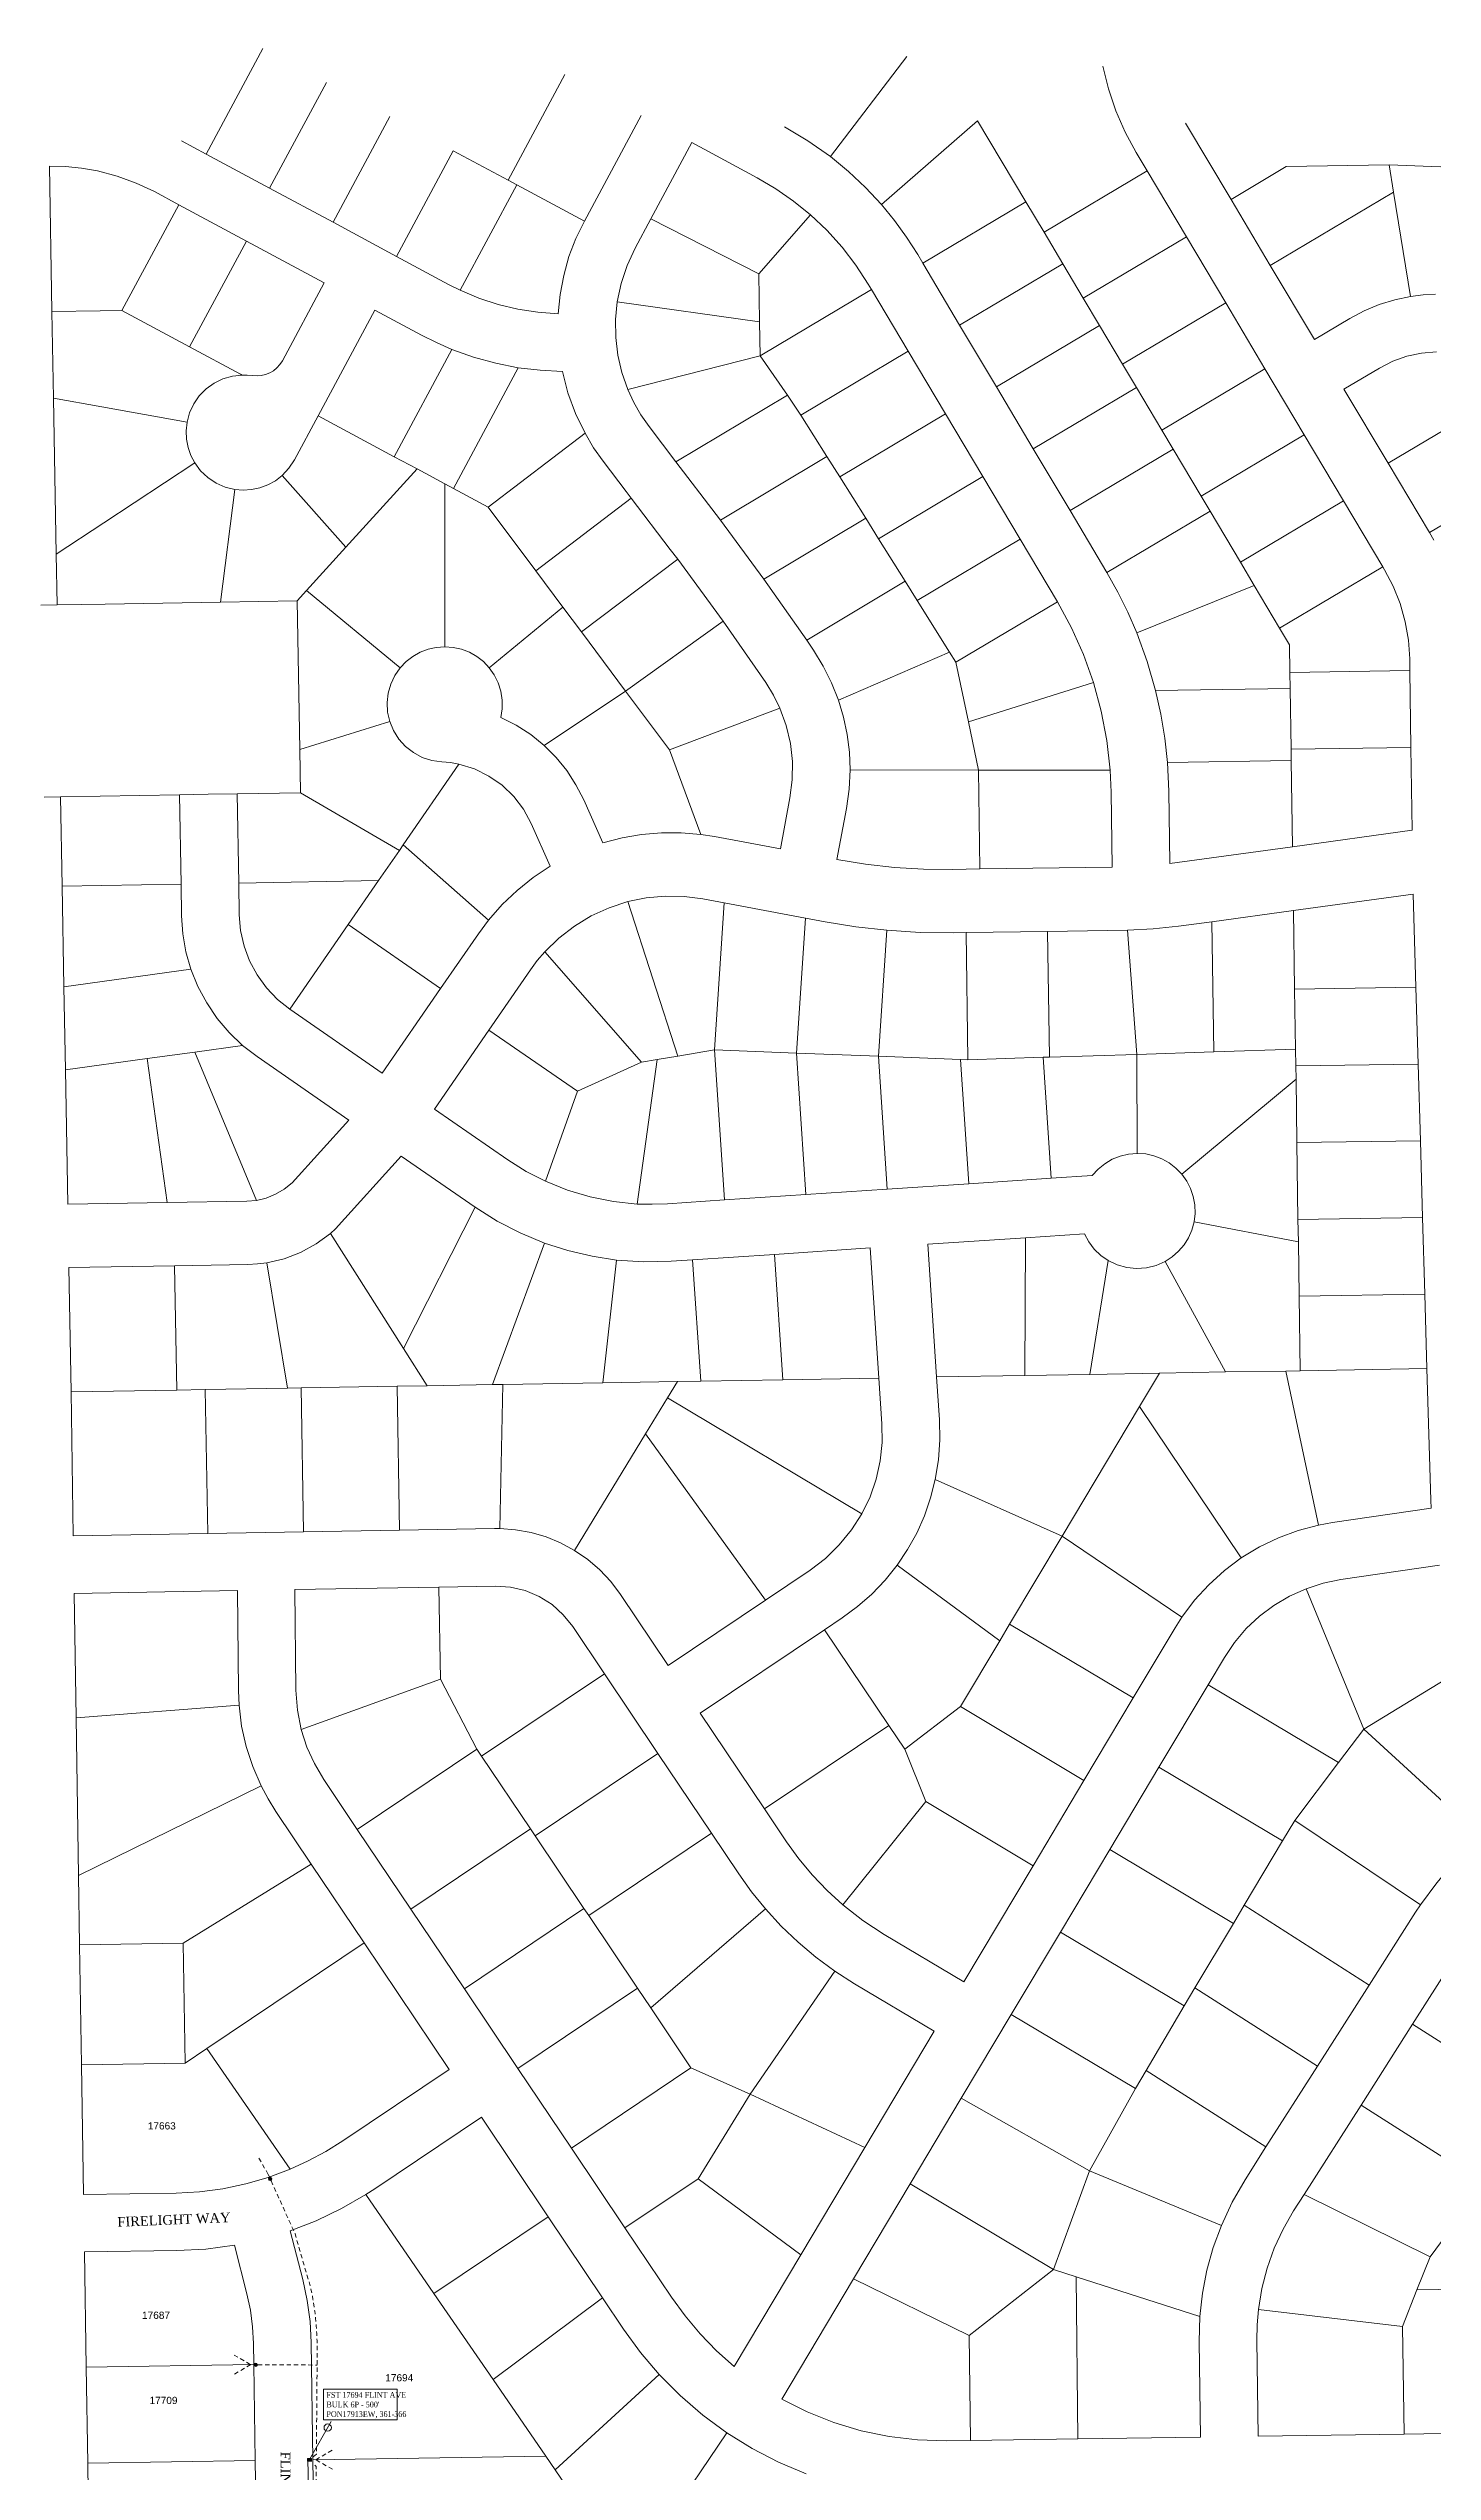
# Model space of a CAD drawing. Header units: feet. Extents: x 865220 to 2841409, y -2240498 to 948907.
# Drawn here: x 2833454 to 2834896, y 946155 to 948679 of the extents above; entities that cross this region are included whole.
import ezdxf
from ezdxf.enums import TextEntityAlignment as Align
from ezdxf.lldxf.tags import DXFTag

# ---------------------------------------------------------------- set-up
doc = ezdxf.new("R2010")
doc.units = ezdxf.units.FT
doc.header["$LTSCALE"] = 0.015
doc.header["$MEASUREMENT"] = 0
doc.linetypes.add('DASHED', pattern=[5, 3, -2])
for name, color, linetype in [('Dakota County Addresses', 7, 'Continuous'), ('Dakota County Parcels', 7, 'Continuous'), ('DROP BURIED', 7, 'DASHED'), ('PROP_TEL', 6, 'Continuous'), ('STREET NAME', 7, 'Continuous'), ('TAIL', 1, 'MST'), ('TELEPHONE STRUCT-PROP', 6, 'Continuous'), ('TERMINALS', 7, 'Continuous')]:
    doc.layers.add(name, color=color, linetype=linetype)
doc.layers.add('RUNNING LINE (UNDERGROUND)', color=10, linetype='Continuous', lineweight=40)
doc.styles.add('Dimensions 100', font='arial.ttf')
doc.styles.add('Line', font='txt.shx', dxfattribs={"height": 3})
doc.styles.add('SIMPLEX', font='times.ttf', dxfattribs={"width": 0.8})
doc.styles.get("Standard").update_dxf_attribs({"font": 'times.ttf'})
doc.styles.add('Utilities', font='arial.ttf', dxfattribs={"height": 2.5})
tags = doc.linetypes.add('MST', pattern='A,5,-5,5,-5,["TAIL",Line,S=1.5,R=0,X=0,Y=-1.5],-20', length=40).pattern_tags.tags
tags[10] = DXFTag(74, 10)

# ---------------------------------------------------------------- blocks, each defined once
blk = doc.blocks.new('ACMAP_ANN_TEMPLATE_Dakota County Addresses')
at = {"layer": 'Dakota County Addresses', "style": 'Dimensions 100'}
blk.add_attdef('DakotaCountyAddress', text='', height=50, dxfattribs=at).set_placement((0, 0), align=Align.CENTER)
blk = doc.blocks.new('Proposed FlowerPot')
at = {"lineweight": 5, "ltscale": 100, "true_color": 0xffffff}
h = blk.add_hatch(color=7, dxfattribs=at)
h.dxf.hatch_style = 1
h.paths.add_polyline_path([(-0.06, 0, 0.414214), (0, -0.06, 0.414214), (0.06, 0, 0.414214), (0, 0.06, 0.414214)])
at = {"lineweight": 5, "ltscale": 100}
blk.add_circle((0, 0), 0.0604, dxfattribs=at)
at = {"layer": 'RUNNING LINE (UNDERGROUND)', "color": 6, "lineweight": 5, "const_width": 0.00907, "flags": 128}
blk.add_lwpolyline([(-0.06, 0, -0.414214), (0, 0.06, -0.414214), (0.06, 0, -0.414214), (0, -0.06, -0.414214), (-0.06, 0)], format="xyb", dxfattribs=at)
at = {"color": 18, "linetype": 'ByBlock', "lineweight": 5, "ltscale": 100, "true_color": 0x000000, "style": 'Dimensions 100'}
blk.add_text('F', height=0.0744, dxfattribs=at).set_placement((-0.029, -0.037))
blk = doc.blocks.new('NEW HH')
at = {"ltscale": 40, "true_color": 0xffffff}
h = blk.add_hatch(color=7, dxfattribs=at)
h.dxf.hatch_style = 1
h.paths.add_polyline_path([(-0.061, -0.031, 0.414214), (-0.046, -0.046), (0.046, -0.046, 0.414214), (0.061, -0.031), (0.061, 0.031, 0.414214), (0.046, 0.046), (-0.046, 0.046, 0.414214), (-0.061, 0.031)])
at = {"layer": 'RUNNING LINE (UNDERGROUND)', "color": 6, "lineweight": 0, "const_width": 0.005, "flags": 128}
blk.add_lwpolyline([(-0.061, 0.031), (-0.061, -0.031, 0.414214), (-0.046, -0.046), (0.046, -0.046, 0.414214), (0.061, -0.031), (0.061, 0.031, 0.414214), (0.046, 0.046), (-0.046, 0.046, 0.414214)], format="xyb", close=True, dxfattribs=at)
at = {"layer": 'TELEPHONE STRUCT-PROP', "color": 18, "true_color": 0x000000, "style": 'Utilities'}
blk.add_text('HH', height=0.05, dxfattribs=at).set_placement((0, 0), align=Align.MIDDLE_CENTER)
blk = doc.blocks.new('TERMINAL')
at = {"lineweight": 5, "ltscale": 0.5, "flags": 128}
blk.add_lwpolyline([(-0.1, -0.6), (-0.1, 44.8)], dxfattribs=at)
at = {"lineweight": 5, "ltscale": 0.5}
blk.add_circle((-0.1, 37.6), 3.83, dxfattribs=at)

msp = doc.modelspace()

# ---------------------------------------------------------------- linework, layer by layer
at = {"layer": 'Dakota County Parcels', "lineweight": 5}
for p, q in [((2833618.1, 948569.2), (2833677.2, 948679.3)), ((2834268.3, 948566.6), (2834347.9, 948670.9)), ((2833684.1, 948533.7), (2833743.3, 948643.8)), ((2833932.7, 948542.1), (2833991.8, 948652.2)), ((2834012, 948499.5), (2834071.1, 948609.6)), ((2833750.2, 948498.2), (2833809.4, 948608.3)), ((2834321.5, 948516.8), (2834421.7, 948604)), ((2834421.7, 948604), (2834472, 948519.5)), ((2834638.4, 948601.6), (2834685.7, 948522.1)), ((2833592.5, 948582.9), (2833618.1, 948569.2)), ((2833618.1, 948569.2), (2833684.1, 948533.7)), ((2833816.3, 948462.7), (2833875.4, 948572.8)), ((2833875.4, 948572.8), (2833932.7, 948542.1)), ((2834081.4, 948501.9), (2834123.9, 948581.2)), ((2834123.9, 948581.2), (2834192, 948544.6)), ((2834586.9, 948570.9), (2834598.3, 948551.7)), ((2833457.4, 948405.1), (2833454.8, 948556.6)), ((2833882.5, 948427.5), (2833941.5, 948537.3)), ((2833932.7, 948542.1), (2833941.5, 948537.3)), ((2833941.5, 948537.3), (2834012, 948499.5)), ((2834490.9, 948487.8), (2834598.3, 948551.7)), ((2834598.3, 948551.7), (2834639.2, 948482.9)), ((2834685.7, 948522.1), (2834743.1, 948556.2)), ((2834743.1, 948556.2), (2834850.5, 948557.9)), ((2834850.5, 948557.9), (2834855, 948529.7)), ((2833530.3, 948406.4), (2833589.5, 948516.5)), ((2833564.1, 948530.1), (2833589.5, 948516.5)), ((2833589.5, 948516.5), (2833659.9, 948478.6)), ((2833684.1, 948533.7), (2833750.2, 948498.2)), ((2834364.6, 948455.6), (2834472, 948519.5)), ((2834472, 948519.5), (2834490.9, 948487.8)), ((2834685.7, 948522.1), (2834726.6, 948453.3)), ((2834726.6, 948453.3), (2834855, 948529.7)), ((2834855, 948529.7), (2834872.8, 948420.9)), ((2833750.2, 948498.2), (2833816.3, 948462.7)), ((2834064.8, 948471.1), (2834081.4, 948501.9)), ((2834081.4, 948501.9), (2834193.6, 948444.4)), ((2834193.6, 948444.4), (2834247.6, 948506.1)), ((2834490.9, 948487.8), (2834510.4, 948455)), ((2833600.8, 948368.5), (2833659.9, 948478.6)), ((2833659.9, 948478.6), (2833741, 948435.1)), ((2833816.3, 948462.7), (2833870.6, 948433.5)), ((2834359.3, 948464.6), (2834364.6, 948455.6)), ((2834531.8, 948419), (2834639.2, 948482.9)), ((2834639.2, 948482.9), (2834680.1, 948414.2)), ((2833697.4, 948353.9), (2833741, 948435.1)), ((2833870.6, 948433.5), (2833882.5, 948427.5)), ((2834193.6, 948444.4), (2834194.4, 948394.4)), ((2834307.7, 948433.9), (2834311.1, 948428.2)), ((2834364.6, 948455.6), (2834402.9, 948391.1)), ((2834402.9, 948391.1), (2834510.4, 948455)), ((2834510.4, 948455), (2834531.8, 948419)), ((2834726.6, 948453.3), (2834772.7, 948376)), ((2834046.3, 948415.4), (2834194.4, 948394.4)), ((2834195.1, 948359.2), (2834311.1, 948428.2)), ((2834311.1, 948428.2), (2834349.3, 948363.9)), ((2834531.8, 948419), (2834548.7, 948390.6)), ((2834572.7, 948350.3), (2834680.1, 948414.2)), ((2834680.1, 948414.2), (2834721, 948345.5)), ((2833459, 948315.1), (2833457.4, 948405.1)), ((2833530.3, 948406.4), (2833600.8, 948368.5)), ((2833734.7, 948296.6), (2833793.8, 948406.7)), ((2833793.8, 948406.7), (2833842.3, 948380.7)), ((2834194.4, 948394.4), (2834195.1, 948359.2)), ((2834402.9, 948391.1), (2834441.3, 948326.7)), ((2834441.3, 948326.7), (2834548.7, 948390.6)), ((2834548.7, 948390.6), (2834572.7, 948350.3)), ((2834772.7, 948376), (2834809.6, 948398)), ((2833600.8, 948368.5), (2833653.9, 948340)), ((2833813.9, 948254), (2833874, 948365.8)), ((2834057.3, 948324.1), (2834195.1, 948359.2)), ((2834195.1, 948359.2), (2834223.5, 948318)), ((2834237.6, 948297.4), (2834349.3, 948363.9)), ((2834349.3, 948363.9), (2834388.2, 948298.6)), ((2833653.9, 948340), (2833655.4, 948339.1)), ((2833875.6, 948220.9), (2833943.2, 948346.7)), ((2834572.7, 948350.3), (2834587.1, 948326.2)), ((2834613.6, 948281.5), (2834721, 948345.5)), ((2834721, 948345.5), (2834761.9, 948276.7)), ((2834803.3, 948324.4), (2834840.3, 948346.4)), ((2833461.9, 948152.6), (2833459, 948315.1)), ((2834107.4, 948248.7), (2834223.5, 948318)), ((2834223.5, 948318), (2834237.6, 948297.4)), ((2834441.3, 948326.7), (2834479.6, 948262.2)), ((2834479.6, 948262.2), (2834587.1, 948326.2)), ((2834587.1, 948326.2), (2834613.6, 948281.5)), ((2834803.3, 948324.4), (2834849.4, 948247.1)), ((2834849.4, 948247.1), (2834952.5, 948308.4)), ((2833710.1, 948250.8), (2833734.7, 948296.6)), ((2833734.7, 948296.6), (2833813.9, 948254)), ((2834079.4, 948285.5), (2834107.4, 948248.7)), ((2834237.6, 948297.4), (2834264.7, 948254.2)), ((2834278, 948233), (2834388.2, 948298.6)), ((2834388.2, 948298.6), (2834427.1, 948233.3)), ((2834613.6, 948281.5), (2834625.4, 948261.7)), ((2833911.8, 948201.4), (2834012.7, 948278.4)), ((2834479.6, 948262.2), (2834518, 948197.8)), ((2834518, 948197.8), (2834625.4, 948261.7)), ((2834625.4, 948261.7), (2834654.5, 948212.8)), ((2834654.5, 948212.8), (2834761.9, 948276.7)), ((2834761.9, 948276.7), (2834802.8, 948208)), ((2833697.2, 948234.4), (2833763.7, 948159.9)), ((2833763.7, 948159.9), (2833837.8, 948241.2)), ((2833813.9, 948254), (2833837.8, 948241.2)), ((2833837.8, 948241.2), (2833866.7, 948225.7)), ((2834031.7, 948249.2), (2834055.6, 948217.7)), ((2834107.4, 948248.7), (2834149.2, 948193.8)), ((2834153.7, 948187.8), (2834264.7, 948254.2)), ((2834264.7, 948254.2), (2834278, 948233)), ((2834278, 948233), (2834305.1, 948189.8)), ((2834318.4, 948168.6), (2834427.1, 948233.3)), ((2834427.1, 948233.3), (2834465.9, 948168)), ((2834849.4, 948247.1), (2834892.3, 948174.9)), ((2834892.3, 948174.9), (2834995.4, 948236.3)), ((2833632.8, 948102.6), (2833647.8, 948219.9)), ((2833866.6, 948056.1), (2833866.7, 948225.7)), ((2833866.7, 948225.7), (2833875.6, 948220.9)), ((2833875.6, 948220.9), (2833911.8, 948201.4)), ((2833961.4, 948135.1), (2834060.9, 948210.8)), ((2834055.6, 948217.7), (2834060.9, 948210.8)), ((2834060.9, 948210.8), (2834101.4, 948157.4)), ((2834654.5, 948212.8), (2834663.8, 948197.3)), ((2834695.4, 948144.1), (2834802.8, 948208)), ((2834802.8, 948208), (2834843.7, 948139.2)), ((2833911.8, 948201.4), (2833961.4, 948135.1)), ((2834153.7, 948187.8), (2834149.2, 948193.8)), ((2834199.1, 948126.4), (2834153.7, 948187.8)), ((2834199.1, 948126.4), (2834305.1, 948189.8)), ((2834305.1, 948189.8), (2834318.4, 948168.6)), ((2834518, 948197.8), (2834556.3, 948133.4)), ((2834556.3, 948133.4), (2834663.8, 948197.3)), ((2834663.8, 948197.3), (2834695.4, 948144.1)), ((2833722.5, 948114.7), (2833763.7, 948159.9)), ((2834109.3, 948147.1), (2834101.4, 948157.4)), ((2834318.4, 948168.6), (2834346.2, 948124.3)), ((2834358.7, 948104.2), (2834465.9, 948168)), ((2834465.9, 948168), (2834504.8, 948102.7)), ((2834892.3, 948174.9), (2834897, 948167)), ((2833462.8, 948099.6), (2833461.9, 948152.6)), ((2833961.4, 948135.1), (2833989.7, 948097.3)), ((2834008.9, 948071.5), (2834109.3, 948147.1)), ((2834156.6, 948082.6), (2834109.3, 948147.1)), ((2834695.4, 948144.1), (2834709.8, 948119.8)), ((2834736.3, 948075.3), (2834843.7, 948139.2)), ((2834843.7, 948139.2), (2834845.5, 948136.3)), ((2833712.7, 948104), (2833722.5, 948114.7)), ((2833722.5, 948114.7), (2833820.3, 948034.2)), ((2834243.6, 948063), (2834199.1, 948126.4)), ((2834243.6, 948063), (2834346.2, 948124.3)), ((2834346.2, 948124.3), (2834358.7, 948104.2)), ((2834587.5, 948070.5), (2834709.8, 948119.8)), ((2834709.8, 948119.8), (2834736.3, 948075.3)), ((2833445.9, 948099.3), (2833462.8, 948099.6)), ((2833632.8, 948102.6), (2833712.7, 948104)), ((2833715.5, 947949), (2833712.7, 948104)), ((2833912.9, 948034.2), (2833989.7, 948097.3)), ((2833989.7, 948097.3), (2834008.9, 948071.5)), ((2834054.9, 948009.9), (2834156.6, 948082.6)), ((2834201, 948018.9), (2834156.6, 948082.6)), ((2834358.7, 948104.2), (2834392.5, 948050.3)), ((2834399.1, 948039.8), (2834504.8, 948102.7)), ((2834008.9, 948071.5), (2834054.9, 948009.9)), ((2834250.7, 948052.5), (2834243.6, 948063)), ((2834736.3, 948075.3), (2834746.6, 948058.1)), ((2834747, 948029.3), (2834746.6, 948058.1)), ((2834276.8, 948000.4), (2834392.5, 948050.3)), ((2834392.5, 948050.3), (2834399.1, 948039.8)), ((2834399.1, 948039.8), (2834412.1, 947977.8)), ((2834747, 948029.3), (2834872, 948031.2)), ((2834747.2, 948012.4), (2834747, 948029.3)), ((2834872, 948031.2), (2834871.8, 948043.4)), ((2834873.1, 947951.2), (2834872, 948031.2)), ((2833970.1, 947953.2), (2834054.9, 948009.9)), ((2834054.9, 948009.9), (2834100.8, 947948.5)), ((2834412.1, 947977.8), (2834542.3, 948018.9)), ((2834607.1, 948010.3), (2834747.2, 948012.4)), ((2834748.2, 947949.4), (2834747.2, 948012.4)), ((2834100.8, 947948.5), (2834215.8, 947991.9)), ((2833715.5, 947949), (2833809.3, 947978.2)), ((2834412.1, 947977.8), (2834422.6, 947927.6)), ((2833716.3, 947904), (2833715.5, 947949)), ((2833823.3, 947849.5), (2833881.4, 947933.7)), ((2834100.8, 947948.5), (2834133.4, 947860.5)), ((2834619.4, 947935.6), (2834748.3, 947937.5)), ((2834620.8, 947905.5), (2834619.4, 947935.6)), ((2834748.2, 947949.4), (2834873.1, 947951.2)), ((2834748.3, 947937.5), (2834748.2, 947949.4)), ((2834749.7, 947847.7), (2834748.3, 947937.5)), ((2834874.4, 947864.9), (2834873.1, 947951.2)), ((2833650.2, 947902.9), (2833716.3, 947904)), ((2833651.9, 947809.9), (2833650.2, 947902.9)), ((2833716.3, 947904), (2833819.4, 947843.8)), ((2834288.9, 947927.9), (2834422.6, 947927.6)), ((2834422.6, 947927.6), (2834559.8, 947927.4)), ((2834422.6, 947927.6), (2834424.1, 947824.5)), ((2834560.8, 947904.7), (2834559.8, 947927.4)), ((2834562, 947826.5), (2834560.8, 947904.7)), ((2834621.9, 947830.2), (2834620.8, 947905.5)), ((2833449.4, 947899.3), (2833466.4, 947899.6)), ((2833466.4, 947899.6), (2833590.2, 947901.8)), ((2833468, 947806.5), (2833466.4, 947899.6)), ((2833591.9, 947808.6), (2833590.2, 947901.8)), ((2834011.4, 947896.5), (2834031.3, 947851.8)), ((2834216.2, 947845.4), (2834226.1, 947898.5)), ((2834275.1, 947834.3), (2834285.1, 947887.4)), ((2833956.6, 947872), (2833976.5, 947827.4)), ((2834147.6, 947858.3), (2834133.4, 947860.5)), ((2834147.6, 947858.3), (2834216.2, 947845.4)), ((2834749.7, 947847.7), (2834874.4, 947864.9)), ((2833797.7, 947812.4), (2833819.4, 947843.8)), ((2833819.4, 947843.8), (2833823.3, 947849.5)), ((2833823.3, 947849.5), (2833912.3, 947771.3)), ((2834621.9, 947830.2), (2834749.7, 947847.7)), ((2833468, 947806.5), (2833591.9, 947808.6)), ((2833469.9, 947701.9), (2833468, 947806.5)), ((2833592.5, 947775.8), (2833591.9, 947808.6)), ((2833651.9, 947809.9), (2833797.7, 947812.4)), ((2833652.4, 947776.8), (2833651.9, 947809.9)), ((2833766, 947766.5), (2833797.7, 947812.4)), ((2834395.4, 947824), (2834424.1, 947824.5)), ((2834424.1, 947824.5), (2834562, 947826.5)), ((2834057.2, 947790.6), (2834109.5, 947629.6)), ((2834135.5, 947793.4), (2834157.7, 947789.2)), ((2834147.5, 947636), (2834157.7, 947789.2)), ((2834157.7, 947789.2), (2834242.3, 947773.3)), ((2834875.4, 947798.4), (2834750.7, 947781.3)), ((2834751.9, 947699.4), (2834750.7, 947781.3)), ((2834878.3, 947701.3), (2834875.4, 947798.4)), ((2833705.2, 947678.4), (2833766, 947766.5)), ((2833766, 947766.5), (2833862.2, 947700)), ((2833862.2, 947700), (2833901.6, 947756.9)), ((2833912.3, 947771.3), (2833901.6, 947756.9)), ((2834232.9, 947632.7), (2834242.3, 947773.3)), ((2834242.3, 947773.3), (2834263, 947769.5)), ((2834318.3, 947629.4), (2834327.1, 947760.6)), ((2834396.4, 947758.1), (2834409.6, 947758.3)), ((2834409.6, 947758.3), (2834494.6, 947759.5)), ((2834411.6, 947625.8), (2834409.6, 947758.3)), ((2834494.6, 947759.5), (2834577.9, 947760.8)), ((2834496.6, 947628.5), (2834494.6, 947759.5)), ((2834587.4, 947631.4), (2834577.9, 947760.8)), ((2834630.9, 947764.8), (2834665.8, 947769.6)), ((2834667.8, 947634), (2834665.8, 947769.6)), ((2833970.8, 947738.2), (2834071.4, 947623.1)), ((2833469.9, 947701.9), (2833602.2, 947720.1)), ((2833471.4, 947615.3), (2833469.9, 947701.9)), ((2833912.6, 947656.7), (2833955.9, 947719.4)), ((2834751.9, 947699.4), (2834878.3, 947701.3)), ((2834880.6, 947621.3), (2834878.3, 947701.3)), ((2833705.2, 947678.4), (2833801.4, 947611.9)), ((2833801.4, 947611.9), (2833862.2, 947700)), ((2834752.8, 947636.8), (2834751.9, 947699.4)), ((2833855.8, 947574.4), (2833912.6, 947656.7)), ((2833912.6, 947656.7), (2834004.8, 947593.1)), ((2833471.4, 947615.3), (2833556.4, 947627)), ((2833556.4, 947627), (2833606.1, 947633.8)), ((2833556.4, 947627), (2833577.5, 947477)), ((2833606.1, 947633.8), (2833656, 947640.7)), ((2833606.1, 947633.8), (2833670.4, 947479.3)), ((2833656, 947640.7), (2833671.1, 947629)), ((2833766.7, 947563), (2833671.1, 947629)), ((2834067, 947475.5), (2834087.8, 947625.9)), ((2834071.4, 947623.1), (2834087.8, 947625.9)), ((2834087.8, 947625.9), (2834109.5, 947629.6)), ((2834109.5, 947629.6), (2834147.5, 947636)), ((2834147.5, 947636), (2834232.9, 947632.7)), ((2834158, 947479.7), (2834147.5, 947636)), ((2834242.8, 947485.3), (2834232.9, 947632.7)), ((2834232.9, 947632.7), (2834318.3, 947629.4)), ((2834327.6, 947491), (2834318.3, 947629.4)), ((2834318.3, 947629.4), (2834403.8, 947626.1)), ((2834412.4, 947496.6), (2834403.8, 947626.1)), ((2834403.8, 947626.1), (2834411.6, 947625.8)), ((2834411.6, 947625.8), (2834490, 947628.3)), ((2834490, 947628.3), (2834496.6, 947628.5)), ((2834498.4, 947502.3), (2834490, 947628.3)), ((2834496.6, 947628.5), (2834587.4, 947631.4)), ((2834587.4, 947631.4), (2834667.8, 947634)), ((2834588, 947528.2), (2834587.4, 947631.4)), ((2834667.8, 947634), (2834752.8, 947636.8)), ((2834753.1, 947619.4), (2834752.8, 947636.8)), ((2833473.8, 947475.2), (2833471.4, 947615.3)), ((2834004.8, 947593.1), (2834071.4, 947623.1)), ((2834634.4, 947506.6), (2834753.4, 947605.4)), ((2834753.1, 947619.4), (2834880.6, 947621.3)), ((2834753.4, 947605.4), (2834753.1, 947619.4)), ((2834754.3, 947539.4), (2834753.4, 947605.4)), ((2834882.9, 947541.3), (2834880.6, 947621.3)), ((2833971.6, 947499.2), (2834004.8, 947593.1)), ((2833707.5, 947497.6), (2833766.7, 947563)), ((2833855.8, 947574.4), (2833932.3, 947521.6)), ((2833752.8, 947449.7), (2833821.1, 947525.5)), ((2833821.1, 947525.5), (2833898.2, 947472.2)), ((2834754.3, 947539.4), (2834882.9, 947541.3)), ((2834755.4, 947459.5), (2834754.3, 947539.4)), ((2834885.2, 947461.4), (2834882.9, 947541.3)), ((2834412.4, 947496.6), (2834498.4, 947502.3)), ((2834498.4, 947502.3), (2834541, 947505.2)), ((2833473.8, 947475.2), (2833577.5, 947477)), ((2833577.5, 947477), (2833660.4, 947478.4)), ((2833660.4, 947478.4), (2833670.4, 947479.3)), ((2834098.6, 947475.7), (2834158, 947479.7)), ((2834158, 947479.7), (2834242.8, 947485.3)), ((2834242.8, 947485.3), (2834327.6, 947491)), ((2834327.6, 947491), (2834412.4, 947496.6)), ((2833747.4, 947444.8), (2833752.8, 947449.7)), ((2833823.5, 947324.9), (2833898.2, 947472.2)), ((2834647.2, 947457), (2834755.8, 947436.2)), ((2834755.4, 947459.5), (2834885.2, 947461.4)), ((2834755.8, 947436.2), (2834755.4, 947459.5)), ((2834887.5, 947381.4), (2834885.2, 947461.4)), ((2833747.4, 947444.8), (2833823.5, 947324.9)), ((2833916.3, 947287.3), (2833970.4, 947434.8)), ((2834210.1, 947423), (2834309.8, 947429.7)), ((2834309.8, 947429.7), (2834318.8, 947294.2)), ((2834369.7, 947433.6), (2834471.7, 947440.4)), ((2834369.7, 947433.6), (2834378.9, 947295.3)), ((2834470.7, 947296.9), (2834471.7, 947440.4)), ((2834471.7, 947440.4), (2834533.2, 947444.5)), ((2834756.6, 947379.5), (2834755.8, 947436.2)), ((2833475, 947409.2), (2833585, 947411.1)), ((2833477.3, 947279.8), (2833475, 947409.2)), ((2833585, 947411.1), (2833661.5, 947412.4)), ((2833587.3, 947281.6), (2833585, 947411.1)), ((2833681.3, 947414.2), (2833702.7, 947283.6)), ((2834031.2, 947289.3), (2834045.5, 947417.1)), ((2834102.6, 947415.9), (2834124.8, 947417.3)), ((2834124.8, 947417.3), (2834210.1, 947423)), ((2834133.2, 947291), (2834124.8, 947417.3)), ((2834210.1, 947423), (2834218.8, 947292.5)), ((2834538.6, 947298), (2834557.8, 947416.6)), ((2834617, 947415.6), (2834679.8, 947300.5)), ((2834756.6, 947379.5), (2834887.5, 947381.4)), ((2834757.8, 947301.8), (2834756.6, 947379.5)), ((2834889.8, 947304.1), (2834887.5, 947381.4)), ((2833823.5, 947324.9), (2833848.1, 947286.1)), ((2834470.7, 947296.9), (2834538.6, 947298)), ((2834538.6, 947298), (2834611.1, 947299.3)), ((2834590.3, 947264.4), (2834611.1, 947299.3)), ((2834611.1, 947299.3), (2834679.8, 947300.5)), ((2834679.8, 947300.5), (2834742.6, 947301.5)), ((2834742.6, 947301.5), (2834757.8, 947301.8)), ((2834742.6, 947301.5), (2834776.9, 947141)), ((2834757.8, 947301.8), (2834889.8, 947304.1)), ((2834893.8, 947166.8), (2834889.8, 947304.1)), ((2833477.3, 947279.8), (2833587.3, 947281.6)), ((2833479.6, 947129.8), (2833477.3, 947279.8)), ((2833587.3, 947281.6), (2833617, 947282.2)), ((2833617, 947282.2), (2833702.7, 947283.6)), ((2833617, 947282.2), (2833619.6, 947132.2)), ((2833702.7, 947283.6), (2833717, 947283.9)), ((2833717, 947283.9), (2833816.9, 947285.6)), ((2833717, 947283.9), (2833719.5, 947133.9)), ((2833816.9, 947285.6), (2833848.1, 947286.1)), ((2833816.9, 947285.6), (2833819.5, 947135.6)), ((2833848.1, 947286.1), (2833916.3, 947287.3)), ((2833916.3, 947287.3), (2833927, 947287.5)), ((2833927, 947287.5), (2833924.1, 947137.3)), ((2833927, 947287.5), (2834031.2, 947289.3)), ((2834031.2, 947289.3), (2834108.9, 947290.6)), ((2834098.5, 947273.5), (2834075.6, 947236)), ((2834098.5, 947273.5), (2834108.9, 947290.6)), ((2834098.5, 947273.5), (2834301.1, 947152.9)), ((2834108.9, 947290.6), (2834133.2, 947291)), ((2834133.2, 947291), (2834218.8, 947292.5)), ((2834218.8, 947292.5), (2834318.8, 947294.2)), ((2834322, 947246.5), (2834318.8, 947294.2)), ((2834378.9, 947295.3), (2834470.7, 947296.9)), ((2834381.9, 947250.5), (2834378.9, 947295.3)), ((2834509.8, 947129.6), (2834590.3, 947264.4)), ((2834590.3, 947264.4), (2834696.4, 947106.8)), ((2834075.6, 947236), (2834001.7, 947114.7)), ((2834075.6, 947236), (2834200.6, 947062.9)), ((2834509.8, 947129.6), (2834377.6, 947188.4)), ((2834791.5, 947143.6), (2834894.2, 947158.7)), ((2834893.8, 947166.8), (2834894.2, 947158.7)), ((2833619.6, 947132.2), (2833479.6, 947129.8)), ((2833719.5, 947133.9), (2833619.6, 947132.2)), ((2833819.5, 947135.6), (2833719.5, 947133.9)), ((2833918.4, 947137.3), (2833819.5, 947135.6)), ((2833924.1, 947137.3), (2833918.4, 947137.3)), ((2834455, 947037.8), (2834509.8, 947129.6)), ((2834509.8, 947129.6), (2834634.5, 947045.1)), ((2834776.9, 947141), (2834791.5, 947143.6)), ((2834444.7, 947020.6), (2834337.8, 947099.1)), ((2834800.2, 947084.3), (2834902.9, 947099.3)), ((2833480.5, 947069.8), (2833650.5, 947072.7)), ((2833480.5, 947069.8), (2833482.6, 946940.2)), ((2833650.5, 947072.7), (2833651.6, 946968.4)), ((2833710.5, 947073.8), (2833860.4, 947076.3)), ((2833710.5, 947073.8), (2833711.6, 946969.1)), ((2833860.4, 947076.3), (2833919.4, 947077.4)), ((2833862.1, 946980.4), (2833860.4, 947076.3)), ((2834200.6, 947062.9), (2834247.2, 947094.1)), ((2834823.9, 946928.3), (2834763.8, 947074.7)), ((2834099.3, 946994.9), (2834049.8, 947068.8)), ((2834099.3, 946994.9), (2834200.6, 947062.9)), ((2834627.4, 947034), (2834634.5, 947045.1)), ((2834033, 946986.1), (2834000, 947035.3)), ((2834132.8, 946945.1), (2834262.3, 947032)), ((2834262.3, 947032), (2834280.6, 947044.3)), ((2834262.3, 947032), (2834329.2, 946932.4)), ((2834403.7, 946951.9), (2834444.7, 947020.6)), ((2834444.7, 947020.6), (2834455, 947037.8)), ((2834583.8, 946960.9), (2834455, 947037.8)), ((2834583.8, 946960.9), (2834627.4, 947034)), ((2834678.9, 947003.2), (2834661.9, 946974.7)), ((2834823.9, 946928.3), (2834944.1, 947001.6)), ((2833862.1, 946980.4), (2833717.1, 946927.9)), ((2833900, 946907.6), (2833862.1, 946980.4)), ((2834033, 946986.1), (2833905, 946900.2)), ((2834088.7, 946903.1), (2834033, 946986.1)), ((2834661.9, 946974.7), (2834610.6, 946888.8)), ((2834797.5, 946893.7), (2834661.9, 946974.7)), ((2833482.6, 946940.2), (2833652.3, 946953.3)), ((2833651.6, 946968.4), (2833652.3, 946953.3)), ((2834199.6, 946845.5), (2834132.8, 946945.1)), ((2834345.9, 946907.5), (2834403.7, 946951.9)), ((2834403.7, 946951.9), (2834532.5, 946875)), ((2834532.5, 946875), (2834583.8, 946960.9)), ((2833482.6, 946940.2), (2833485.1, 946776)), ((2834199.6, 946845.5), (2834329.2, 946932.4)), ((2834329.2, 946932.4), (2834345.9, 946907.5)), ((2834797.5, 946893.7), (2834823.9, 946928.3)), ((2834823.9, 946928.3), (2834944, 946818.2)), ((2833775.5, 946824), (2833900, 946907.6)), ((2833905, 946900.2), (2833900, 946907.6)), ((2833955.8, 946824.6), (2833905, 946900.2)), ((2834088.7, 946903.1), (2833960.8, 946817.2)), ((2834144.4, 946820.1), (2834088.7, 946903.1)), ((2834345.9, 946907.5), (2834367.9, 946852.9)), ((2834752.2, 946833.4), (2834797.5, 946893.7)), ((2833485.1, 946776), (2833675.2, 946869.5)), ((2833740.5, 946876.1), (2833775.5, 946824)), ((2834479.5, 946786.2), (2834532.5, 946875)), ((2834610.6, 946888.8), (2834559.3, 946803)), ((2834739.4, 946812), (2834610.6, 946888.8)), ((2833690.7, 946842.7), (2833727.5, 946787.9)), ((2834222.7, 946811), (2834199.6, 946845.5)), ((2834367.9, 946852.9), (2834281.2, 946745.5)), ((2834479.5, 946786.2), (2834367.9, 946852.9)), ((2833775.5, 946824), (2833831.3, 946741)), ((2833831.3, 946741), (2833955.8, 946824.6)), ((2833960.8, 946817.2), (2833955.8, 946824.6)), ((2834144.4, 946820.1), (2834016.5, 946734.2)), ((2834172.9, 946777.6), (2834144.4, 946820.1)), ((2834739.4, 946812), (2834752.2, 946833.4)), ((2834752.2, 946833.4), (2834883.1, 946745.4)), ((2834011.5, 946741.6), (2833960.8, 946817.2)), ((2834559.3, 946803), (2834508.1, 946717.1)), ((2834688.1, 946726.1), (2834559.3, 946803)), ((2834699.3, 946744.9), (2834739.4, 946812)), ((2833485.1, 946776), (2833486.2, 946703.9)), ((2833594.2, 946705.6), (2833727.5, 946787.9)), ((2833727.5, 946787.9), (2833782.6, 946705.9)), ((2834407.2, 946665.2), (2834479.5, 946786.2)), ((2833887, 946658), (2834011.5, 946741.6)), ((2834016.5, 946734.2), (2834011.5, 946741.6)), ((2834688.1, 946726.1), (2834699.3, 946744.9)), ((2834829.6, 946661.8), (2834699.3, 946744.9)), ((2834878, 946737.7), (2834883.1, 946745.4)), ((2833831.3, 946741), (2833887, 946658)), ((2834067.3, 946658.6), (2834016.5, 946734.2)), ((2834081.1, 946638.1), (2834200.7, 946741.2)), ((2834456.8, 946631.3), (2834508.1, 946717.1)), ((2834636.9, 946640.2), (2834508.1, 946717.1)), ((2834648, 946659), (2834688.1, 946726.1)), ((2834829.6, 946661.8), (2834878, 946737.7)), ((2833486.2, 946703.9), (2833594.2, 946705.6)), ((2833486.2, 946703.9), (2833488.2, 946578.9)), ((2833596.1, 946580.6), (2833594.2, 946705.6)), ((2833618.8, 946595.9), (2833782.6, 946705.9)), ((2833782.6, 946705.9), (2833871.2, 946573.9)), ((2834407.2, 946665.2), (2834324.4, 946714.6)), ((2834874.8, 946621.1), (2834928.6, 946705.4)), ((2834184.6, 946548.2), (2834272.9, 946676.4)), ((2834293.6, 946663.1), (2834272.9, 946676.4)), ((2833887, 946658), (2833942.8, 946575)), ((2833942.8, 946575), (2834067.3, 946658.6)), ((2834081.1, 946638.1), (2834067.3, 946658.6)), ((2834376.5, 946613.7), (2834293.6, 946663.1)), ((2834636.9, 946640.2), (2834648, 946659)), ((2834775.9, 946577.5), (2834648, 946659)), ((2834775.9, 946577.5), (2834829.6, 946661.8)), ((2834123, 946575.6), (2834081.1, 946638.1)), ((2834404.7, 946544), (2834456.8, 946631.3)), ((2834586.2, 946554.1), (2834456.8, 946631.3)), ((2834597.2, 946572.8), (2834636.9, 946640.2)), ((2834821.1, 946536.8), (2834874.8, 946621.1)), ((2834874.8, 946621.1), (2835009.1, 946535.5)), ((2833596.1, 946580.6), (2833618.8, 946595.9)), ((2833618.8, 946595.9), (2833705.4, 946469.9)), ((2834304.1, 946492.5), (2834376.5, 946613.7)), ((2833488.2, 946578.9), (2833596.1, 946580.6)), ((2833488.2, 946578.9), (2833490.3, 946443.8)), ((2833760.4, 946499.5), (2833871.2, 946573.9)), ((2833942.8, 946575), (2833998.5, 946492)), ((2833998.5, 946492), (2834123, 946575.6)), ((2834123, 946575.6), (2834184.6, 946548.2)), ((2834586.2, 946554.1), (2834597.2, 946572.8)), ((2834722.1, 946493.2), (2834597.2, 946572.8)), ((2834722.1, 946493.2), (2834775.9, 946577.5)), ((2834130.5, 946460.1), (2834184.6, 946548.2)), ((2834184.6, 946548.2), (2834304.1, 946492.5)), ((2834351.4, 946454.7), (2834404.7, 946544)), ((2834538.4, 946468.2), (2834404.7, 946544)), ((2834538.4, 946468.2), (2834586.2, 946554.1)), ((2833793.9, 946449.7), (2833904.7, 946524.1)), ((2833904.7, 946524.1), (2833974.3, 946420.4)), ((2834761.7, 946443.6), (2834821.1, 946536.8)), ((2834821.1, 946536.8), (2834949.4, 946455)), ((2833998.5, 946492), (2834054.3, 946409)), ((2834237.5, 946380.9), (2834304.1, 946492.5)), ((2834700.3, 946458.9), (2834722.1, 946493.2)), ((2834500.9, 946365.5), (2834538.4, 946468.2)), ((2834538.4, 946468.2), (2834675.6, 946411.5)), ((2833490.3, 946443.8), (2833586.8, 946445.2)), ((2833784.3, 946443.5), (2833793.9, 946449.7)), ((2833784.3, 946443.5), (2833855.2, 946340.4)), ((2834054.3, 946409), (2834130.5, 946460.1)), ((2834130.5, 946460.1), (2834237.5, 946380.9)), ((2834292.4, 946355.8), (2834351.4, 946454.7)), ((2834500.9, 946365.5), (2834351.4, 946454.7)), ((2834750.9, 946426.7), (2834761.7, 946443.6)), ((2834761.7, 946443.6), (2834893, 946378.7)), ((2834893, 946378.7), (2834949.4, 946455)), ((2833855.2, 946340.4), (2833974.3, 946420.4)), ((2833974.3, 946420.4), (2834030.9, 946336.1)), ((2833647.4, 946390.8), (2833660.5, 946340)), ((2833705.5, 946405.8), (2833718.6, 946355)), ((2834054.3, 946409), (2834102.7, 946336.8)), ((2833491.2, 946383.8), (2833587.6, 946385.2)), ((2833491.2, 946383.8), (2833493, 946263.7)), ((2834168.1, 946264.6), (2834237.5, 946380.9)), ((2834500.9, 946365.5), (2834413, 946296.6)), ((2834524.2, 946358), (2834500.9, 946365.5)), ((2834879.4, 946344.3), (2834893, 946378.7)), ((2833855.2, 946340.4), (2833916.9, 946250.8)), ((2834217.6, 946230.6), (2834292.4, 946355.8)), ((2834413, 946296.6), (2834292.4, 946355.8)), ((2834653.3, 946316.5), (2834524.2, 946358)), ((2834524.2, 946358), (2834526.1, 946189.1)), ((2834864.3, 946306.1), (2834879.4, 946344.3)), ((2834977.7, 946345.8), (2834879.4, 946344.3)), ((2833916.9, 946250.8), (2834030.9, 946336.1)), ((2834030.9, 946336.1), (2834052.9, 946303.4)), ((2834652.5, 946290.5), (2834653.3, 946316.5)), ((2834864.3, 946306.1), (2834714.2, 946323.9)), ((2833667.4, 946288.4), (2833667.7, 946266.4)), ((2833727.4, 946289.3), (2833729.2, 946167.3)), ((2834413, 946296.6), (2834414.4, 946187.4)), ((2834654, 946191), (2834652.5, 946290.5)), ((2834714, 946191.9), (2834712.5, 946291.4)), ((2834866, 946194.1), (2834864.3, 946306.1)), ((2833667.7, 946266.4), (2833493, 946263.7)), ((2833493, 946263.7), (2833494.6, 946163.7)), ((2833667.7, 946266.4), (2833669.2, 946166.4)), ((2833916.9, 946250.8), (2833971.8, 946170.9)), ((2833981.5, 946156.8), (2834090, 946256.3)), ((2834058.5, 946044.9), (2834160.4, 946195.5)), ((2834414.4, 946187.4), (2834388.8, 946187.1)), ((2834526.1, 946189.1), (2834414.4, 946187.4)), ((2834654, 946191), (2834526.1, 946189.1)), ((2834714, 946191.9), (2834866, 946194.1)), ((2834866, 946194.1), (2834980, 946195.8)), ((2833669.2, 946166.4), (2833494.6, 946163.7)), ((2833494.6, 946163.7), (2833496.1, 946063.7)), ((2833669.2, 946166.4), (2833670.7, 946066.4)), ((2833729.2, 946167.3), (2833971.8, 946170.9)), ((2833729.2, 946167.3), (2833730.7, 946067.3)), ((2833971.8, 946170.9), (2833981.5, 946156.8)), ((2833981.5, 946156.8), (2834039.9, 946071.9))]:
    msp.add_line(p, q, dxfattribs=at)
for points in [[(2834552.3, 948660.8), (2834558.1, 948637.3), (2834565.8, 948614.4), (2834575.4, 948592.2), (2834586.9, 948570.9)], [(2834268.3, 948566.6), (2834244.9, 948583), (2834220.4, 948597.5)], [(2834321.5, 948516.8), (2834304.9, 948534.6), (2834287.1, 948551.2), (2834268.3, 948566.6)], [(2833564.1, 948530.1), (2833545.1, 948539.1), (2833525.3, 948546.4), (2833504.9, 948551.7), (2833488.3, 948554.6), (2833471.6, 948556.2), (2833454.8, 948556.6)], [(2834247.6, 948506.1), (2834230, 948520.3), (2834211.4, 948533.2), (2834192, 948544.6)], [(2834850.5, 948557.9), (2834895, 948556.2), (2834950.4, 948554.1)], [(2834359.3, 948464.6), (2834347.7, 948482.7), (2834335.1, 948500.1), (2834321.5, 948516.8)], [(2834012, 948499.5), (2834003.2, 948481.3), (2833996, 948462.4), (2833990.5, 948442.9), (2833986.8, 948423.1), (2833984.7, 948403)], [(2834307.7, 948433.9), (2834294.8, 948453.7), (2834280.5, 948472.4), (2834264.7, 948489.9), (2834247.6, 948506.1)], [(2834064.8, 948471.1), (2834056.5, 948453.3), (2834050.3, 948434.6), (2834046.3, 948415.4)], [(2833882.5, 948427.5), (2833902, 948419.3), (2833922.1, 948412.7), (2833942.7, 948407.7), (2833963.6, 948404.5), (2833984.7, 948403)], [(2834046.3, 948415.4), (2834044.5, 948396.9), (2834044.7, 948378.3), (2834046.9, 948359.8), (2834051.1, 948341.6), (2834057.3, 948324.1)], [(2834872.8, 948420.9), (2834856.2, 948417.4), (2834840.1, 948412.4), (2834824.5, 948405.9), (2834809.6, 948398)], [(2834898.8, 948423.3), (2834885.8, 948422.6), (2834872.8, 948420.9)], [(2833457.4, 948405.1), (2833507.5, 948406), (2833530.3, 948406.4)], [(2833842.3, 948380.7), (2833857.9, 948372.8), (2833874, 948365.8)], [(2833874, 948365.8), (2833896.6, 948357.7), (2833919.7, 948351.3), (2833943.2, 948346.7)], [(2834899.8, 948363.3), (2834884.2, 948362), (2834868.9, 948358.7), (2834854.2, 948353.5), (2834840.3, 948346.4)], [(2833655.4, 948339.1), (2833645.3, 948338), (2833635.5, 948335.1), (2833626.4, 948330.6), (2833618.1, 948324.6), (2833610.9, 948317.3), (2833605.1, 948309), (2833600.8, 948299.7), (2833598.2, 948289.9)], [(2833666.4, 948338.5), (2833660.9, 948339), (2833655.4, 948339.1)], [(2833666.4, 948338.5), (2833671, 948338.1), (2833675.5, 948338.5), (2833680, 948339.5), (2833684.3, 948341.3), (2833688.3, 948343.6), (2833691.8, 948346.6), (2833694.9, 948350), (2833697.4, 948353.9)], [(2833943.2, 948346.7), (2833966.1, 948344), (2833989.1, 948342.9)], [(2833989.1, 948342.9), (2833994.8, 948320.7), (2834002.7, 948299.1), (2834012.7, 948278.4)], [(2833459, 948315.1), (2833509.2, 948306), (2833598.2, 948289.9)], [(2834057.3, 948324.1), (2834063.6, 948310.6), (2834071, 948297.7), (2834079.4, 948285.5)], [(2833598.2, 948289.9), (2833597.3, 948281.1), (2833597.6, 948272.3), (2833599.2, 948263.7), (2833602.1, 948255.4), (2833606.2, 948247.6)], [(2834012.7, 948278.4), (2834021.6, 948263.4), (2834031.7, 948249.2)], [(2833461.9, 948152.6), (2833511.4, 948185.2), (2833606.2, 948247.6)], [(2833606.2, 948247.6), (2833612.3, 948239.4), (2833619.8, 948232.3), (2833628.4, 948226.6), (2833637.8, 948222.4), (2833647.8, 948219.9)], [(2833647.8, 948219.9), (2833656.6, 948219.2), (2833665.4, 948219.7), (2833674.1, 948221.6), (2833682.4, 948224.7), (2833690.1, 948229), (2833697.2, 948234.4)], [(2833697.2, 948234.4), (2833704.3, 948242), (2833710.1, 948250.8)], [(2834587.5, 948070.5), (2834578.2, 948092), (2834567.8, 948112.9), (2834556.3, 948133.4)], [(2834871.8, 948043.4), (2834870.5, 948062.8), (2834867.1, 948082.1), (2834861.8, 948100.9), (2834854.6, 948119), (2834845.5, 948136.3)], [(2833462.8, 948099.6), (2833512.9, 948100.5), (2833632.8, 948102.6)], [(2834542.3, 948018.9), (2834532, 948047.8), (2834519.4, 948075.7), (2834504.8, 948102.7)], [(2833866.6, 948056.1), (2833857.8, 948055.4), (2833849.2, 948053.5), (2833841, 948050.3), (2833833.3, 948046), (2833826.3, 948040.6), (2833820.3, 948034.2)], [(2833912.9, 948034.2), (2833906.8, 948040.5), (2833899.9, 948046), (2833892.2, 948050.3), (2833884, 948053.5), (2833875.4, 948055.4), (2833866.6, 948056.1)], [(2834607.1, 948010.3), (2834598.3, 948040.7), (2834587.5, 948070.5)], [(2833820.3, 948034.2), (2833814.6, 948026.1), (2833810.4, 948017.1), (2833807.7, 948007.6), (2833806.6, 947997.8), (2833807.1, 947987.9), (2833809.3, 947978.2)], [(2833924.9, 947982.2), (2833926.4, 947991.3), (2833926.4, 948000.5), (2833925, 948009.6), (2833922.3, 948018.4), (2833918.2, 948026.6), (2833912.9, 948034.2)], [(2834276.8, 948000.4), (2834269.6, 948018.5), (2834260.9, 948035.9), (2834250.7, 948052.5)], [(2834215.8, 947991.9), (2834209.1, 948005.7), (2834201, 948018.9)], [(2834559.8, 947927.4), (2834556.4, 947958.3), (2834550.5, 947988.9), (2834542.3, 948018.9)], [(2834619.4, 947935.6), (2834616.7, 947960.7), (2834612.6, 947985.7), (2834607.1, 948010.3)], [(2833970.1, 947953.2), (2833956.1, 947964.5), (2833941, 947974.2), (2833924.9, 947982.2)], [(2834226.1, 947898.5), (2834228.5, 947917.4), (2834228.7, 947936.4), (2834226.6, 947955.4), (2834222.3, 947973.9), (2834215.8, 947991.9)], [(2834288.9, 947927.9), (2834288.1, 947946.3), (2834285.9, 947964.6), (2834282.1, 947982.7), (2834276.8, 948000.4)], [(2833809.3, 947978.2), (2833813.2, 947968.6), (2833818.8, 947959.8), (2833825.8, 947952.1), (2833834, 947945.7), (2833843.2, 947940.8), (2833853.1, 947937.6), (2833863.4, 947936.2)], [(2833881.4, 947933.7), (2833872.4, 947935.3), (2833863.4, 947936.2)], [(2833956.6, 947872), (2833948.6, 947886.8), (2833938.4, 947900.1), (2833926.3, 947911.7), (2833912.5, 947921.3), (2833897.5, 947928.7), (2833881.4, 947933.7)], [(2834011.4, 947896.5), (2834003.3, 947912.2), (2833993.7, 947927), (2833982.6, 947940.7), (2833970.1, 947953.2)], [(2833590.2, 947901.8), (2833620.2, 947902.3), (2833650.2, 947902.9)], [(2834285.1, 947887.4), (2834287.9, 947907.6), (2834288.9, 947927.9)], [(2834133.4, 947860.5), (2834112.8, 947862.2), (2834092.2, 947862.2), (2834071.6, 947860.5), (2834051.3, 947857), (2834031.3, 947851.8)], [(2833976.5, 947827.4), (2833958.7, 947815.5), (2833941.9, 947802.2), (2833926.4, 947787.4), (2833912.3, 947771.3)], [(2834275.1, 947834.3), (2834305, 947829.5), (2834335, 947826.2), (2834365.2, 947824.4), (2834395.4, 947824)], [(2833652.4, 947776.8), (2833653.9, 947760.3), (2833657.5, 947744.2), (2833663.3, 947728.7), (2833671.1, 947714.1), (2833680.8, 947700.7), (2833692.2, 947688.7), (2833705.2, 947678.4)], [(2834057.2, 947790.6), (2834037.7, 947784.2), (2834019.1, 947775.7), (2834001.6, 947765.1), (2833985.4, 947752.5), (2833970.8, 947738.2)], [(2834135.5, 947793.4), (2834135.5, 947793.4), (2834115.9, 947795.9), (2834096.2, 947796.3), (2834076.5, 947794.5), (2834057.2, 947790.6)], [(2834665.8, 947769.6), (2834750.7, 947781.3), (2834750.7, 947781.3)], [(2833592.5, 947775.8), (2833593.8, 947756.9), (2833597, 947738.3), (2833602.2, 947720.1)], [(2834263, 947769.5), (2834294.9, 947764.3), (2834327.1, 947760.6)], [(2834327.1, 947760.6), (2834361.7, 947758.5), (2834396.4, 947758.1)], [(2834577.9, 947760.8), (2834604.5, 947762), (2834630.9, 947764.8)], [(2833970.8, 947738.2), (2833963, 947729.1), (2833955.9, 947719.4)], [(2833602.2, 947720.1), (2833609.4, 947702.1), (2833618.6, 947685), (2833629.4, 947668.9), (2833642, 947654.1), (2833656, 947640.7)], [(2834588, 947528.2), (2834579, 947527.5), (2834570.2, 947525.4), (2834561.8, 947522.1), (2834554.1, 947517.5), (2834547.1, 947511.8), (2834541, 947505.2)], [(2834634.4, 947506.6), (2834628.3, 947512.9), (2834621.3, 947518.3), (2834613.6, 947522.6), (2834605.4, 947525.7), (2834596.8, 947527.6), (2834588, 947528.2)], [(2833932.3, 947521.6), (2833951.5, 947509.5), (2833971.6, 947499.2)], [(2833971.6, 947499.2), (2833994.5, 947489.9), (2834018.2, 947482.9), (2834042.4, 947478), (2834067, 947475.5)], [(2834647.2, 947457), (2834648.2, 947465.7), (2834647.9, 947474.5), (2834646.4, 947483.2), (2834643.5, 947491.5), (2834639.5, 947499.4), (2834634.4, 947506.6)], [(2833670.4, 947479.3), (2833680.6, 947481.7), (2833690.3, 947485.7), (2833699.4, 947491), (2833707.5, 947497.6)], [(2834067, 947475.5), (2834082.8, 947475.2), (2834098.6, 947475.7)], [(2833898.2, 947472.2), (2833921.2, 947457.7), (2833945.3, 947445.3), (2833970.4, 947434.8)], [(2834617, 947415.6), (2834624.4, 947420.3), (2834631, 947426.2), (2834636.7, 947432.9), (2834641.4, 947440.4), (2834644.9, 947448.4), (2834647.2, 947457)], [(2833681.3, 947414.2), (2833699.2, 947418.4), (2833716.4, 947425), (2833732.6, 947433.9), (2833747.4, 947444.8)], [(2833970.4, 947434.8), (2833994.9, 947426.9), (2834020, 947421), (2834045.5, 947417.1)], [(2834533.2, 947444.5), (2834537.6, 947436.2), (2834543.2, 947428.6), (2834550, 947422), (2834557.8, 947416.6)], [(2833661.5, 947412.4), (2833671.4, 947413), (2833681.3, 947414.2)], [(2834045.5, 947417.1), (2834074, 947415.2), (2834102.6, 947415.9)], [(2834557.8, 947416.6), (2834567.1, 947412.1), (2834577, 947409.3), (2834587.3, 947408.2), (2834597.5, 947409), (2834607.6, 947411.4), (2834617, 947415.6)], [(2834301.1, 947152.9), (2834309.6, 947170.5), (2834315.9, 947188.8), (2834320.2, 947207.8), (2834322.2, 947227.1), (2834322, 947246.5)], [(2834377.6, 947188.4), (2834380.9, 947209), (2834382.3, 947229.7), (2834381.9, 947250.5)], [(2834337.8, 947099.1), (2834348.7, 947115.5), (2834358.3, 947132.7), (2834366.3, 947150.7), (2834372.7, 947169.3), (2834377.6, 947188.4)], [(2834247.2, 947094.1), (2834263.2, 947106.3), (2834277.6, 947120.3), (2834290.4, 947135.9), (2834301.1, 947152.9)], [(2834001.7, 947114.7), (2833987.3, 947122.5), (2833972.2, 947128.7), (2833956.5, 947133.3), (2833940.4, 947136.2), (2833924.1, 947137.3)], [(2834696.4, 947106.8), (2834715.2, 947118.2), (2834735, 947127.8), (2834755.6, 947135.4), (2834776.9, 947141)], [(2834049.8, 947068.8), (2834039.7, 947082.1), (2834028.2, 947094.3), (2834015.5, 947105.3), (2834001.7, 947114.7)], [(2834280.6, 947044.3), (2834296.6, 947056.1), (2834311.6, 947069.2), (2834325.3, 947083.6), (2834337.8, 947099.1)], [(2834634.5, 947045.1), (2834647.6, 947062.7), (2834662.5, 947078.9), (2834678.8, 947093.7), (2834696.4, 947106.8)], [(2834000, 947035.3), (2833990.1, 947047.6), (2833978.4, 947058.2), (2833965, 947066.6), (2833950.5, 947072.7), (2833935.2, 947076.3), (2833919.4, 947077.4)], [(2834678.9, 947003.2), (2834689.4, 947018.8), (2834701.6, 947033.2), (2834715.3, 947046.1), (2834730.4, 947057.4), (2834746.6, 947067), (2834763.8, 947074.7)], [(2834763.8, 947074.7), (2834781.7, 947080.5), (2834800.2, 947084.3)], [(2833711.6, 946969.1), (2833713.1, 946948.3), (2833717.1, 946927.9)], [(2833652.3, 946953.3), (2833655, 946931.6), (2833659.8, 946910.3), (2833666.5, 946889.5), (2833675.2, 946869.5)], [(2833717.1, 946927.9), (2833723, 946909.8), (2833730.8, 946892.5), (2833740.5, 946876.1)], [(2833675.2, 946869.5), (2833682.5, 946855.8), (2833690.7, 946842.7)], [(2834281.2, 946745.5), (2834265, 946760.4), (2834249.7, 946776.3), (2834235.6, 946793.2), (2834222.7, 946811)], [(2834200.7, 946741.2), (2834186.3, 946759), (2834172.9, 946777.6)], [(2834883.1, 946745.4), (2834899.9, 946768.5), (2834918.3, 946790.2)], [(2834324.4, 946714.6), (2834302.2, 946729.2), (2834281.2, 946745.5)], [(2834272.9, 946676.4), (2834253.3, 946690.8), (2834234.7, 946706.5), (2834217.2, 946723.3), (2834200.7, 946741.2)], [(2833705.4, 946469.9), (2833724.4, 946478.6), (2833742.8, 946488.5), (2833760.4, 946499.5)], [(2833586.8, 946445.2), (2833611.1, 946446.5), (2833635.3, 946449.6), (2833659.2, 946454.6), (2833682.6, 946461.4), (2833705.4, 946469.9)], [(2833705.5, 946405.8), (2833732.7, 946416.3), (2833759, 946428.9), (2833784.3, 946443.5)], [(2834700.3, 946458.9), (2834686.9, 946435.8), (2834675.6, 946411.5)], [(2834714.2, 946323.9), (2834717.8, 946345.6), (2834723.3, 946366.9), (2834730.7, 946387.7), (2834739.9, 946407.6), (2834750.9, 946426.7)], [(2833587.6, 946385.2), (2833617.6, 946386.8), (2833647.4, 946390.8)], [(2834653.3, 946316.5), (2834656, 946340.8), (2834660.6, 946364.9), (2834667.2, 946388.5), (2834675.6, 946411.5)], [(2833660.5, 946340), (2833664.1, 946323), (2833666.4, 946305.8), (2833667.4, 946288.4)], [(2833718.6, 946355), (2833723.2, 946333.3), (2833726.2, 946311.4), (2833727.4, 946289.3)], [(2834102.7, 946336.8), (2834117.1, 946317.1), (2834132.8, 946298.4), (2834149.8, 946280.9), (2834168.1, 946264.6)], [(2834712.5, 946291.4), (2834712.8, 946307.7), (2834714.2, 946323.9)], [(2834052.9, 946303.4), (2834070.6, 946279.1), (2834090, 946256.3)], [(2834090, 946256.3), (2834111.9, 946234.2), (2834135.4, 946213.9), (2834160.4, 946195.5)], [(2834217.6, 946230.6), (2834244.2, 946217.1), (2834271.8, 946206.1), (2834300.4, 946197.5), (2834329.5, 946191.4), (2834359.1, 946187.9), (2834388.8, 946187.1)], [(2834160.4, 946195.5), (2834186.8, 946179.1), (2834214.4, 946164.8), (2834243, 946152.7)]]:
    msp.add_lwpolyline(points, dxfattribs=at)
at = {"layer": 'DROP BURIED', "lineweight": 5, "ltscale": 100}
for points in [[(2833682.7, 946464.6), (2833672.7, 946481.9)], [(2833647.1, 946276.4), (2833664.4, 946266.4), (2833647.1, 946256.4)], [(2833749.6, 946157.4), (2833732.3, 946167.4), (2833749.6, 946177.4)]]:
    msp.add_lwpolyline(points, dxfattribs=at)
at = {"layer": 'DROP BURIED', "lineweight": 5, "ltscale": 100, "flags": 128}
msp.add_lwpolyline([(2833682.7, 946464.6), (2833710.6, 946402.7), (2833727.1, 946346, -0.050528), (2833733.7, 946283.2), (2833732.9, 946173.3), (2833729.6, 946170.5)], format="xyb", dxfattribs=at)
for points in [[(2833664.4, 946266.4), (2833733.6, 946266)], [(2833733.9, 946067.6), (2833732.5, 946160.2), (2833729.2, 946163.7)]]:
    msp.add_lwpolyline(points, dxfattribs=at)
at = {"layer": 'TAIL', "lineweight": 5, "ltscale": 50, "flags": 128}
msp.add_lwpolyline([(2833724.1, 946167.4), (2833726.3, 946067.4), (2833674.8, 946066.6), (2833678.5, 945879.2)], dxfattribs=at)

# ---------------------------------------------------------------- block references
at = {"lineweight": 5, "xscale": 40, "yscale": 40, "zscale": 40}
msp.add_blockref('NEW HH', (2833725.7, 946167.1), dxfattribs=at)
at = {"layer": 'Dakota County Addresses', "lineweight": 5, "xscale": 0.15, "yscale": 0.15, "zscale": 0.15}
for p, values in [((2833571.8, 946511.4), {'DakotaCountyAddress': '17663'}), ((2833565.8, 946314.1), {'DakotaCountyAddress': '17687'}), ((2833819.2, 946249), {'DakotaCountyAddress': '17694'}), ((2833573.6, 946225.4), {'DakotaCountyAddress': '17709'})]:
    msp.add_blockref('ACMAP_ANN_TEMPLATE_Dakota County Addresses', p, dxfattribs=at).add_auto_attribs(values)
at = {"layer": 'PROP_TEL', "lineweight": 5, "xscale": 30, "yscale": 30, "zscale": 30}
for p in [(2833684.7, 946459.9), (2833669.7, 946266.3)]:
    msp.add_blockref('Proposed FlowerPot', p, dxfattribs=at)
at = {"layer": 'TERMINALS', "lineweight": 5, "ltscale": 0.5, "rotation": 329.9999999999999}
msp.add_blockref('TERMINAL', (2833725.9, 946168.2), dxfattribs=at)

# ---------------------------------------------------------------- texts
at = {"layer": 'STREET NAME', "lineweight": 5, "ltscale": 40, "char_height": 10, "attachment_point": 1}
for s, insert, rotation in [('FIRELIGHT WAY', (2833525.3, 946420), 2.3997), ('FLINT AVE', (2833705.8, 946175.7), 270)]:
    msp.add_mtext(s, dxfattribs=dict(at, insert=insert, rotation=rotation))

# ---------------------------------------------------------------- next in the draw order: texts
at = {"layer": 'TERMINALS', "lineweight": 5, "ltscale": 0.5, "insert": (2833743.3, 946237.9), "char_height": 6, "width": 70.804, "attachment_point": 1, "style": 'SIMPLEX', "bg_fill": 19, "box_fill_scale": 1.5, "bg_fill_color": 256, "bg_fill_transparency": 0}
msp.add_mtext("FST 17694 FLINT AVE\\PBULK 6P - 500'\\PPON17913EW, 361-366", dxfattribs=at)

doc.saveas('drawing.dxf')
